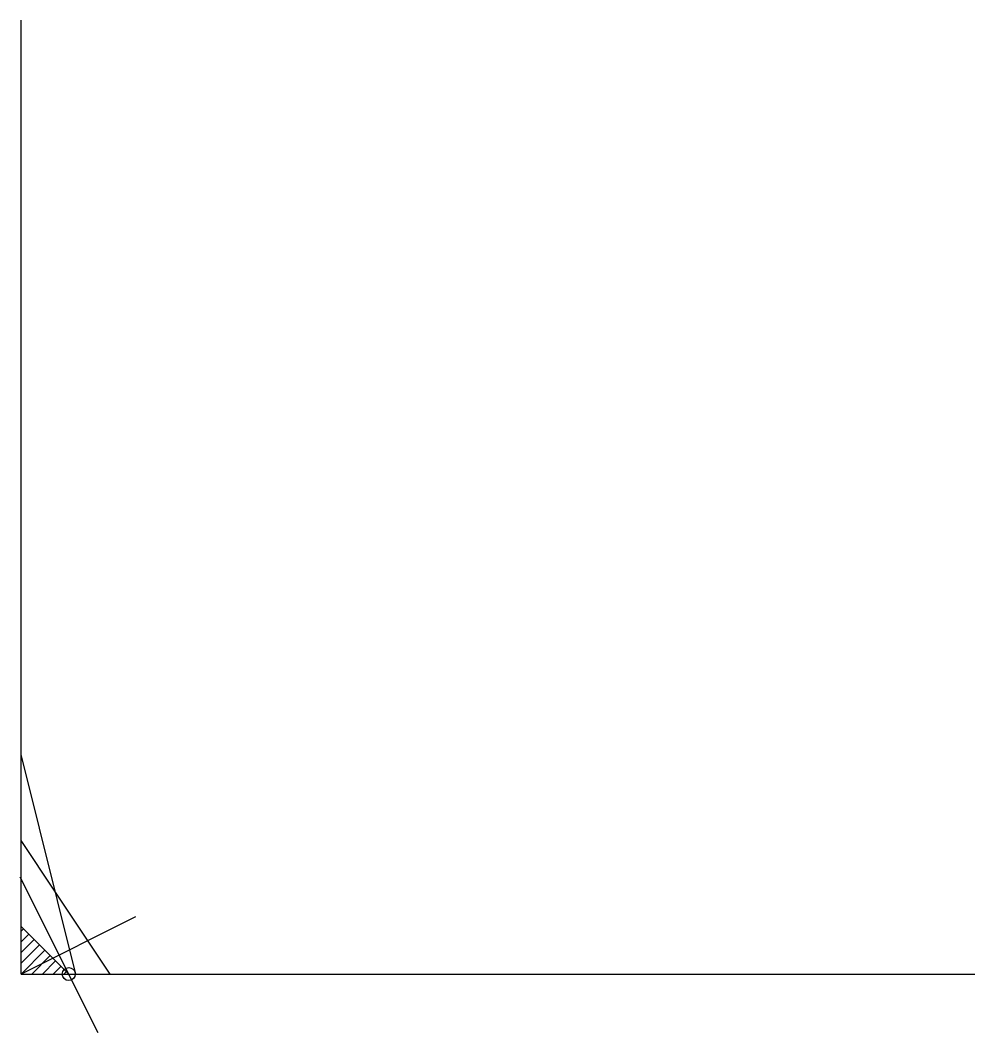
# Model space of a CAD drawing. Header units: millimetres. Extents: x 0 to 100, y -6 to 100.
import ezdxf

# ---------------------------------------------------------------- set-up
doc = ezdxf.new("R2010")
doc.units = ezdxf.units.MM
for name, color, linetype in [('Слой1', 3, 'Continuous'), ('Слой2', 1, 'Continuous'), ('Слой3', 2, 'Continuous')]:
    doc.layers.add(name, color=color, linetype=linetype)

msp = doc.modelspace()

# ---------------------------------------------------------------- hatches: boundary and pattern name
h = msp.add_hatch()
h.set_pattern_fill('ANSI31', color=256, scale=0.25)
h.paths.add_polyline_path([(0, 5), (0, 0), (5, 0)])

# ---------------------------------------------------------------- linework, layer by layer
for p, q in [((5.75, 0), (0, 23)), ((3.6, 8.6), (0, 14)), ((9.33, 0), (3.6, 8.6)), ((5, 0), (0, 5))]:
    msp.add_line(p, q)
at = {"layer": 'Слой1'}
msp.add_line((12, 6), (0, 0), dxfattribs=at)
at = {"layer": 'Слой2'}
for q in [(0, 100), (100, 0)]:
    msp.add_line((0, 0), q, dxfattribs=at)
at = {"layer": 'Слой3'}
msp.add_line((8.09, -6.16), (-0.09, 10.15), dxfattribs=at)
msp.add_circle((5, 0), 0.682, dxfattribs=at)

doc.saveas('drawing.dxf')
